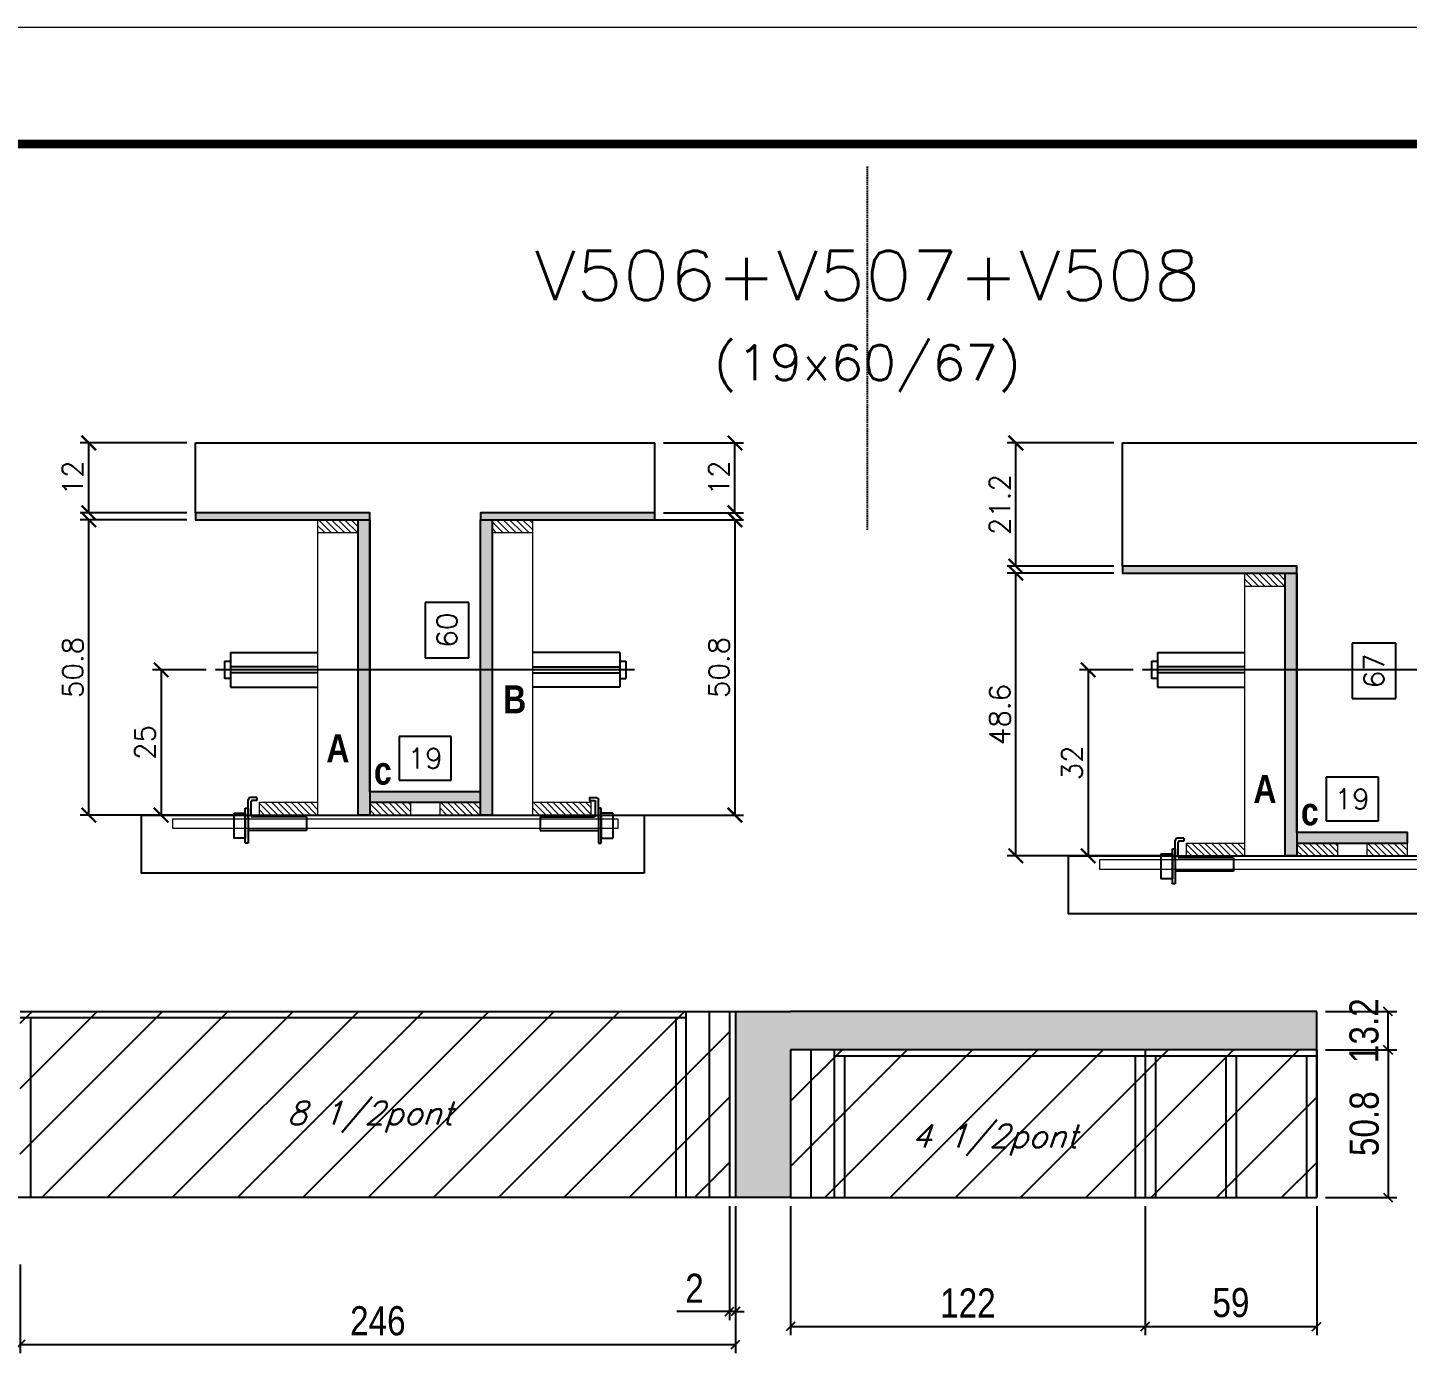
# Model space of a CAD drawing. Extents: x -21493 to -15213, y -12134 to 11887.
# Drawn here: x -19393 to -18918.3, y 7982.4 to 8441.5 of the extents above; entities that cross this region are included whole.
import ezdxf
from ezdxf.enums import TextEntityAlignment as Align

# ---------------------------------------------------------------- set-up
doc = ezdxf.new("R2010")
doc.units = 0
doc.linetypes.add('DASHED', pattern=[0.75, 0.5, -0.25])
doc.linetypes.add('HIDDEN', pattern=[0.375, 0.25, -0.125])
for name, color, linetype in [('barrote', 251, 'Continuous'), ('COTA', 241, 'Continuous'), ('Cota Seção (2x)', 4, 'Continuous'), ('detalhes', 4, 'Continuous'), ('Painéis', 200, 'Continuous'), ('presilha', 1, 'Continuous'), ('Reaproveitamento', 251, 'Continuous'), ('SARR_2.2x7', 40, 'Continuous'), ('SARR_3.5x7', 81, 'Continuous'), ('TENSOR', 3, 'Continuous'), ('texto', 7, 'Continuous'), ('Texto de Titulo', 7, 'Continuous'), ('Texto Qtd Sarr', 242, 'Continuous')]:
    doc.layers.add(name, color=color, linetype=linetype)
for name, color, linetype, lineweight in [('CONCRETO', 251, 'Continuous', 25), ('Folhas', 255, 'Continuous', 9), ('Hachura', 251, 'Continuous', 9), ('Madeira', 126, 'Continuous', 18), ('SARRAFO DE PRESSAO', 251, 'DASHED', 9), ('SCO-___-LAJ', 2, 'Continuous', 0), ('Texto Seção', 7, 'Continuous', 15)]:
    doc.layers.add(name, color=color, linetype=linetype, lineweight=lineweight)
doc.styles.add('COTA TECNICA', font='techl___.ttf', dxfattribs={"height": 10})
doc.styles.add('Romans', font='romans.shx')
doc.styles.add('TECNICA', font='techb___.ttf', dxfattribs={"height": 10})
doc.dimstyles.new('Cota Seção (2x)', dxfattribs={"dimtxt": 7, "dimasz": 5, "dimexe": 3, "dimexo": 3, "dimgap": 2, "dimtad": 3, "dimdec": 1, "dimlfac": 0.5, "dimzin": 12, "dimdsep": 46, "dimtxsty": 'Romans', "dimblk": 'ARCHTICK', "dimcen": 0, "dimclrd": 4, "dimclre": 4, "dimclrt": 1, "dimadec": 1, "dimazin": 3, "dimtfac": 1, "dimtdec": 1, "dimtmove": 0, "dimatfit": 3, "dimldrblk": 'OBLIQUE', "dimfxl": 1, "dimtolj": 1, "dimtzin": 12, "dimarcsym": 0})
doc.dimstyles.new('Cota Seção interna', dxfattribs={"dimtxt": 7, "dimasz": 6, "dimexe": 0.18, "dimexo": 2, "dimgap": -4, "dimtad": 3, "dimdec": 1, "dimlfac": 0.5, "dimzin": 12, "dimdsep": 46, "dimtxsty": 'Romans', "dimblk": 'ARCHTICK', "dimcen": 0.09, "dimse1": 1, "dimse2": 1, "dimsd1": 1, "dimsd2": 1, "dimclrd": 180, "dimclre": 5, "dimclrt": 1, "dimadec": 0, "dimazin": 3, "dimtfac": 1, "dimtdec": 1, "dimtofl": 0, "dimtmove": 0, "dimatfit": 3, "dimldrblk": 'ARCHTICK', "dimfxl": 1, "dimtolj": 1, "dimtzin": 0, "dimarcsym": 0})
doc.dimstyles.new('PAINEL', dxfattribs={"dimtxt": 10, "dimasz": 3, "dimexe": 3, "dimexo": 3, "dimgap": 3, "dimtad": 1, "dimdec": 1, "dimzin": 12, "dimdsep": 46, "dimtxsty": 'COTA TECNICA', "dimblk1": 'OBLIQUE', "dimblk2": 'OBLIQUE', "dimsah": 1, "dimcen": 0.9, "dimclrd": 4, "dimclre": 4, "dimclrt": 240, "dimadec": 1, "dimazin": 3, "dimtfac": 1, "dimtdec": 1, "dimtmove": 0, "dimatfit": 3, "dimfxl": 1, "dimtolj": 1, "dimtzin": 12, "dimarcsym": 0})
pattern_1 = [(45, (-160480.614, -18263.237), (-11.2253202, 11.2253202), [])]

# ---------------------------------------------------------------- blocks, each defined once
blk = doc.blocks.new('titulo1')
at = {"layer": 'Defpoints', "color": 252, "linetype": 'HIDDEN', "ltscale": 2}
blk.add_line((0, 0), (0, 125), dxfattribs=at)
at = {"layer": 'Defpoints', "style": 'Romans', "oblique": 15}
blk.add_attdef('FOLHA', text='', height=10, dxfattribs=at).set_placement((0, 15.58), align=Align.MIDDLE_CENTER)
at = {"layer": 'Texto Qtd Sarr', "color": 3, "style": 'Romans', "oblique": 15}
for tag, height, p in [('TITULO', 17, (0, 71.45)), ('SEÇÃO', 12, (0, 41.55))]:
    blk.add_attdef(tag, text='', height=height, dxfattribs=at).set_placement(p, align=Align.MIDDLE_CENTER)
blk = doc.blocks.new('_ArchTick')
at = {"color": 0, "linetype": 'ByBlock', "const_width": 0.15}
blk.add_lwpolyline([(-0.5, -0.5), (0.5, 0.5)], dxfattribs=at)
blk = doc.blocks.new('*D1285')
at = {"layer": 'COTA', "color": 4, "lineweight": -2, "transparency": 16777216}
for p, q in [((-19338.27, 8272.23), (-19374.99, 8272.23)), ((-19371.99, 8170.63), (-19371.99, 8272.23)), ((-19320.67, 8170.63), (-19374.99, 8170.63))]:
    blk.add_line(p, q, dxfattribs=at)
at = {"layer": 'Defpoints', "color": 0, "transparency": 16777216}
for p in [(-19371.99, 8272.23), (-19335.27, 8272.23), (-19317.67, 8170.63)]:
    blk.add_point(p, dxfattribs=at)
at = {"layer": 'COTA', "color": 4, "lineweight": -2, "transparency": 16777216, "xscale": 5, "yscale": 5, "zscale": 5}
for p, rotation in [((-19371.99, 8272.23), 90), ((-19371.99, 8170.63), 270)]:
    blk.add_blockref('_ArchTick', p, dxfattribs=dict(at, rotation=rotation))
at = {"layer": 'COTA', "color": 1, "transparency": 16777216, "insert": (-19377.49, 8221.43), "char_height": 7, "attachment_point": 5, "rotation": 90, "style": 'Romans'}
blk.add_mtext('\\A1;50.8', dxfattribs=at)
blk = doc.blocks.new('_Oblique')
at = {"color": 0, "linetype": 'ByBlock', "lineweight": -2}
blk.add_line((-0.5, -0.5), (0.5, 0.5), dxfattribs=at)
blk = doc.blocks.new('*D1286')
at = {"layer": 'COTA', "color": 4, "lineweight": -2, "transparency": 16777216}
for p, q in [((-19338.27, 8298.63), (-19374.99, 8298.63)), ((-19371.99, 8274.63), (-19371.99, 8298.63)), ((-19338.27, 8274.63), (-19374.99, 8274.63))]:
    blk.add_line(p, q, dxfattribs=at)
at = {"layer": 'Defpoints', "color": 0, "transparency": 16777216}
for p in [(-19371.99, 8298.63), (-19335.27, 8298.63), (-19335.27, 8274.63)]:
    blk.add_point(p, dxfattribs=at)
at = {"layer": 'COTA', "color": 4, "lineweight": -2, "transparency": 16777216, "xscale": 5, "yscale": 5, "zscale": 5}
for p, rotation in [((-19371.99, 8298.63), 90), ((-19371.99, 8274.63), 270)]:
    blk.add_blockref('_ArchTick', p, dxfattribs=dict(at, rotation=rotation))
at = {"layer": 'COTA', "color": 1, "transparency": 16777216, "insert": (-19377.49, 8286.63), "char_height": 7, "attachment_point": 5, "rotation": 90, "style": 'Romans'}
blk.add_mtext('\\A1;12', dxfattribs=at)
blk = doc.blocks.new('*D1287')
at = {"layer": 'Cota Seção (2x)', "color": 180, "lineweight": -2, "transparency": 16777216}
for p, q in [((-19241.27, 8243.76), (-19256.27, 8243.76)), ((-19256.27, 8243.76), (-19256.27, 8224.76)), ((-19241.27, 8224.76), (-19241.27, 8243.76)), ((-19256.27, 8224.76), (-19241.27, 8224.76))]:
    blk.add_line(p, q, dxfattribs=at)
at = {"layer": 'Defpoints', "color": 0, "transparency": 16777216}
for p in [(-19275.27, 8298.63), (-19237.27, 8298.63), (-19275.27, 8178.63)]:
    blk.add_point(p, dxfattribs=at)
at = {"layer": 'Cota Seção (2x)', "color": 1, "transparency": 16777216, "insert": (-19248.77, 8234.26), "char_height": 7, "attachment_point": 5, "rotation": 90, "style": 'Romans'}
blk.add_mtext('\\A1;60', dxfattribs=at)
blk = doc.blocks.new('PRESILHA METÁLICA 1')
at = {"layer": 'presilha'}
for p, q in [((6, 15.5), (7.5, 15.5)), ((6, -2.5), (6, 15.5)), ((7.5, 10.64), (7.5, 19.86)), ((7.5, 15.5), (7.5, -2.5)), ((12, 21), (8.64, 21)), ((9, 11.57), (9, 18.93)), ((12, 19.5), (9.57, 19.5)), ((12, 21), (12, 19.5)), ((0, 13), (6, 13)), ((0, 13), (0, 0)), ((6, 13), (6, 0)), ((37.5, 11), (9.57, 11)), ((37.5, 11), (37.5, 4.1)), ((6, 0), (0, 0)), ((37.5, 4.1), (7.5, 4.1)), ((7.5, -2.5), (6, -2.5))]:
    blk.add_line(p, q, dxfattribs=at)
for centre, radius, start, end in [((8.64, 19.86), 1.14, 90, 180), ((9.57, 18.93), 0.57, 90, 180), ((9.57, 11.57), 0.57, 180, 270)]:
    blk.add_arc(centre, radius, start, end, dxfattribs=at)
blk = doc.blocks.new('*D1288')
at = {"layer": 'Cota Seção (2x)', "color": 180, "lineweight": -2, "transparency": 16777216}
for p, q in [((-19247.27, 8197.63), (-19265.27, 8197.63)), ((-19265.27, 8197.63), (-19265.27, 8182.63)), ((-19247.27, 8182.63), (-19247.27, 8197.63)), ((-19265.27, 8182.63), (-19247.27, 8182.63))]:
    blk.add_line(p, q, dxfattribs=at)
at = {"layer": 'Defpoints', "color": 0, "transparency": 16777216}
for p in [(-19275.27, 8178.63), (-19275.27, 8170.63), (-19237.27, 8170.63)]:
    blk.add_point(p, dxfattribs=at)
at = {"layer": 'Cota Seção (2x)', "color": 1, "transparency": 16777216, "insert": (-19256.27, 8190.13), "char_height": 7, "attachment_point": 5, "style": 'Romans'}
blk.add_mtext('\\A1;19', dxfattribs=at)
blk = doc.blocks.new('*D1289')
at = {"layer": 'COTA', "color": 4, "lineweight": -2, "transparency": 16777216}
for p, q in [((-19216.27, 8272.23), (-19146.7, 8272.23)), ((-19149.7, 8272.23), (-19149.7, 8170.63)), ((-19216.27, 8170.63), (-19146.7, 8170.63))]:
    blk.add_line(p, q, dxfattribs=at)
at = {"layer": 'Defpoints', "color": 0, "transparency": 16777216}
for p in [(-19219.27, 8272.23), (-19219.27, 8170.63), (-19149.7, 8170.63)]:
    blk.add_point(p, dxfattribs=at)
at = {"layer": 'COTA', "color": 4, "lineweight": -2, "transparency": 16777216, "xscale": 5, "yscale": 5, "zscale": 5}
for p, rotation in [((-19149.7, 8272.23), 90), ((-19149.7, 8170.63), 270)]:
    blk.add_blockref('_ArchTick', p, dxfattribs=dict(at, rotation=rotation))
at = {"layer": 'COTA', "color": 1, "transparency": 16777216, "insert": (-19155.2, 8221.43), "char_height": 7, "attachment_point": 5, "rotation": 90, "style": 'Romans'}
blk.add_mtext('\\A1;50.8', dxfattribs=at)
blk = doc.blocks.new('*D1290')
at = {"layer": 'COTA', "color": 4, "lineweight": -2, "transparency": 16777216}
for p, q in [((-19331.57, 8220.6), (-19350.13, 8220.6)), ((-19347.13, 8220.6), (-19347.13, 8170.63)), ((-19331.57, 8170.63), (-19350.13, 8170.63))]:
    blk.add_line(p, q, dxfattribs=at)
at = {"layer": 'Defpoints', "color": 0, "transparency": 16777216}
for p in [(-19328.57, 8220.6), (-19347.13, 8170.63), (-19328.57, 8170.63)]:
    blk.add_point(p, dxfattribs=at)
at = {"layer": 'COTA', "color": 4, "lineweight": -2, "transparency": 16777216, "xscale": 5, "yscale": 5, "zscale": 5}
for p, rotation in [((-19347.13, 8220.6), 90), ((-19347.13, 8170.63), 270)]:
    blk.add_blockref('_ArchTick', p, dxfattribs=dict(at, rotation=rotation))
at = {"layer": 'COTA', "color": 1, "transparency": 16777216, "insert": (-19352.63, 8195.61), "char_height": 7, "attachment_point": 5, "rotation": 90, "style": 'Romans'}
blk.add_mtext('\\A1;25', dxfattribs=at)
blk = doc.blocks.new('*D1604')
at = {"layer": 'COTA', "color": 4, "lineweight": -2, "transparency": 16777216}
for p, q in [((-19174.27, 8298.63), (-19146.7, 8298.63)), ((-19149.7, 8274.63), (-19149.7, 8298.63)), ((-19174.27, 8274.63), (-19146.7, 8274.63))]:
    blk.add_line(p, q, dxfattribs=at)
at = {"layer": 'Defpoints', "color": 0, "transparency": 16777216}
for p in [(-19177.27, 8298.63), (-19149.7, 8298.63), (-19177.27, 8274.63)]:
    blk.add_point(p, dxfattribs=at)
at = {"layer": 'COTA', "color": 4, "lineweight": -2, "transparency": 16777216, "xscale": 5, "yscale": 5, "zscale": 5}
for p, rotation in [((-19149.7, 8298.63), 90), ((-19149.7, 8274.63), 270)]:
    blk.add_blockref('_ArchTick', p, dxfattribs=dict(at, rotation=rotation))
at = {"layer": 'COTA', "color": 1, "transparency": 16777216, "insert": (-19155.2, 8286.63), "char_height": 7, "attachment_point": 5, "rotation": 90, "style": 'Romans'}
blk.add_mtext('\\A1;12', dxfattribs=at)
blk = doc.blocks.new('*D1298')
at = {"layer": 'COTA', "color": 4, "linetype": 'ByBlock', "lineweight": -2, "transparency": 16777216}
for p, q in [((-19395.55, 8016.09), (-19395.55, 7985.54)), ((-19149.55, 8016.09), (-19149.55, 7985.54)), ((-19395.55, 7988.54), (-19149.55, 7988.54))]:
    blk.add_line(p, q, dxfattribs=at)
at = {"layer": 'Defpoints', "color": 0, "linetype": 'ByBlock', "transparency": 16777216}
for p in [(-19395.55, 8019.09), (-19149.55, 8019.09), (-19149.55, 7988.54)]:
    blk.add_point(p, dxfattribs=at)
at = {"layer": 'COTA', "color": 4, "linetype": 'ByBlock', "lineweight": -2, "transparency": 16777216, "xscale": 3, "yscale": 3, "zscale": 3, "rotation": 180}
blk.add_blockref('_Oblique', (-19395.55, 7988.54), dxfattribs=at)
at = {"layer": 'COTA', "color": 4, "linetype": 'ByBlock', "lineweight": -2, "transparency": 16777216, "xscale": 3, "yscale": 3, "zscale": 3}
blk.add_blockref('_Oblique', (-19149.55, 7988.54), dxfattribs=at)
at = {"layer": 'COTA', "color": 240, "linetype": 'ByBlock', "transparency": 16777216, "insert": (-19272.55, 7996.64), "char_height": 10, "attachment_point": 5, "style": 'COTA TECNICA'}
blk.add_mtext('\\A1;246', dxfattribs=at)
blk = doc.blocks.new('*D1299')
at = {"layer": 'COTA', "color": 4, "linetype": 'ByBlock', "lineweight": -2, "transparency": 16777216}
for p, q in [((-19130.55, 8036.09), (-19130.55, 7991.76)), ((-19008.55, 8036.09), (-19008.55, 7991.76)), ((-19130.55, 7994.76), (-19008.55, 7994.76))]:
    blk.add_line(p, q, dxfattribs=at)
at = {"layer": 'Defpoints', "color": 0, "linetype": 'ByBlock', "transparency": 16777216}
for p in [(-19130.55, 8039.09), (-19008.55, 8039.09), (-19008.55, 7994.76)]:
    blk.add_point(p, dxfattribs=at)
at = {"layer": 'COTA', "color": 4, "linetype": 'ByBlock', "lineweight": -2, "transparency": 16777216, "xscale": 3, "yscale": 3, "zscale": 3, "rotation": 180}
blk.add_blockref('_Oblique', (-19130.55, 7994.76), dxfattribs=at)
at = {"layer": 'COTA', "color": 4, "linetype": 'ByBlock', "lineweight": -2, "transparency": 16777216, "xscale": 3, "yscale": 3, "zscale": 3}
blk.add_blockref('_Oblique', (-19008.55, 7994.76), dxfattribs=at)
at = {"layer": 'COTA', "color": 240, "linetype": 'ByBlock', "transparency": 16777216, "insert": (-19069.55, 8002.82), "char_height": 10, "attachment_point": 5, "style": 'COTA TECNICA'}
blk.add_mtext('\\A1;122', dxfattribs=at)
blk = doc.blocks.new('*D1300')
at = {"layer": 'COTA', "color": 4, "linetype": 'ByBlock', "lineweight": -2, "transparency": 16777216}
for p, q in [((-19008.55, 8036.09), (-19008.55, 7991.76)), ((-18949.55, 8036.09), (-18949.55, 7991.76)), ((-19008.55, 7994.76), (-18949.55, 7994.76))]:
    blk.add_line(p, q, dxfattribs=at)
at = {"layer": 'Defpoints', "color": 0, "linetype": 'ByBlock', "transparency": 16777216}
for p in [(-19008.55, 8039.09), (-18949.55, 8039.09), (-18949.55, 7994.76)]:
    blk.add_point(p, dxfattribs=at)
at = {"layer": 'COTA', "color": 4, "linetype": 'ByBlock', "lineweight": -2, "transparency": 16777216, "xscale": 3, "yscale": 3, "zscale": 3, "rotation": 180}
blk.add_blockref('_Oblique', (-19008.55, 7994.76), dxfattribs=at)
at = {"layer": 'COTA', "color": 4, "linetype": 'ByBlock', "lineweight": -2, "transparency": 16777216, "xscale": 3, "yscale": 3, "zscale": 3}
blk.add_blockref('_Oblique', (-18949.55, 7994.76), dxfattribs=at)
at = {"layer": 'COTA', "color": 240, "linetype": 'ByBlock', "transparency": 16777216, "insert": (-18979.05, 8002.9), "char_height": 10, "attachment_point": 5, "style": 'COTA TECNICA'}
blk.add_mtext('\\A1;59', dxfattribs=at)
blk = doc.blocks.new('*D1301')
at = {"layer": 'COTA', "color": 4, "lineweight": -2, "transparency": 16777216}
for p, q in [((-18946.55, 8089.89), (-18922.01, 8089.89)), ((-18925.01, 8089.89), (-18925.01, 8039.09)), ((-18946.55, 8039.09), (-18922.01, 8039.09))]:
    blk.add_line(p, q, dxfattribs=at)
at = {"layer": 'Defpoints', "color": 0, "transparency": 16777216}
for p in [(-18949.55, 8089.89), (-18949.55, 8039.09), (-18925.01, 8039.09)]:
    blk.add_point(p, dxfattribs=at)
at = {"layer": 'COTA', "color": 4, "lineweight": -2, "transparency": 16777216, "xscale": 3, "yscale": 3, "zscale": 3}
for p, rotation in [((-18925.01, 8089.89), 90), ((-18925.01, 8039.09), 270)]:
    blk.add_blockref('_Oblique', p, dxfattribs=dict(at, rotation=rotation))
at = {"layer": 'COTA', "color": 240, "transparency": 16777216, "insert": (-18933.14, 8064.49), "char_height": 10, "attachment_point": 5, "rotation": 90, "style": 'COTA TECNICA'}
blk.add_mtext('\\A1;50.8', dxfattribs=at)
blk = doc.blocks.new('*D1302')
at = {"layer": 'COTA', "color": 4, "lineweight": -2, "transparency": 16777216}
for p, q in [((-18946.55, 8103.09), (-18922.01, 8103.09)), ((-18925.01, 8089.89), (-18925.01, 8103.09)), ((-18946.55, 8089.89), (-18922.01, 8089.89))]:
    blk.add_line(p, q, dxfattribs=at)
at = {"layer": 'Defpoints', "color": 0, "transparency": 16777216}
for p in [(-18949.55, 8103.09), (-18925.01, 8103.09), (-18949.55, 8089.89)]:
    blk.add_point(p, dxfattribs=at)
at = {"layer": 'COTA', "color": 4, "lineweight": -2, "transparency": 16777216, "xscale": 3, "yscale": 3, "zscale": 3}
for p, rotation in [((-18925.01, 8103.09), 90), ((-18925.01, 8089.89), 270)]:
    blk.add_blockref('_Oblique', p, dxfattribs=dict(at, rotation=rotation))
at = {"layer": 'COTA', "color": 240, "transparency": 16777216, "insert": (-18933.23, 8096.49), "char_height": 10, "attachment_point": 5, "rotation": 90, "style": 'COTA TECNICA'}
blk.add_mtext('\\A1;13.2', dxfattribs=at)
blk = doc.blocks.new('*D1605')
at = {"layer": 'COTA', "color": 4, "lineweight": -2, "transparency": 16777216}
for p, q in [((-19151.55, 8036.09), (-19151.55, 7996.89)), ((-19149.55, 8036.09), (-19149.55, 7996.89)), ((-19151.55, 7999.89), (-19169.66, 7999.89)), ((-19149.55, 7999.89), (-19151.55, 7999.89)), ((-19149.55, 7999.89), (-19146.55, 7999.89))]:
    blk.add_line(p, q, dxfattribs=at)
at = {"layer": 'Defpoints', "color": 0, "transparency": 16777216}
for p in [(-19151.55, 8039.09), (-19149.55, 8039.09), (-19149.55, 7999.89)]:
    blk.add_point(p, dxfattribs=at)
at = {"layer": 'COTA', "color": 4, "lineweight": -2, "transparency": 16777216, "xscale": 3, "yscale": 3, "zscale": 3}
blk.add_blockref('_Oblique', (-19151.55, 7999.89), dxfattribs=at)
at = {"layer": 'COTA', "color": 4, "lineweight": -2, "transparency": 16777216, "xscale": 3, "yscale": 3, "zscale": 3, "rotation": 180}
blk.add_blockref('_Oblique', (-19149.55, 7999.89), dxfattribs=at)
at = {"layer": 'COTA', "color": 240, "transparency": 16777216, "insert": (-19163.6, 8007.89), "char_height": 10, "attachment_point": 5, "style": 'COTA TECNICA'}
blk.add_mtext('\\A1;2', dxfattribs=at)
blk = doc.blocks.new('*D1268')
at = {"layer": 'COTA', "color": 4, "lineweight": -2, "transparency": 16777216}
for p, q in [((-19019.34, 8253.83), (-19056.06, 8253.83)), ((-19053.06, 8156.63), (-19053.06, 8253.83)), ((-19001.74, 8156.63), (-19056.06, 8156.63))]:
    blk.add_line(p, q, dxfattribs=at)
at = {"layer": 'Defpoints', "color": 0, "transparency": 16777216}
for p in [(-19053.06, 8253.83), (-19016.34, 8253.83), (-18998.74, 8156.63)]:
    blk.add_point(p, dxfattribs=at)
at = {"layer": 'COTA', "color": 4, "lineweight": -2, "transparency": 16777216, "xscale": 5, "yscale": 5, "zscale": 5}
for p, rotation in [((-19053.06, 8253.83), 90), ((-19053.06, 8156.63), 270)]:
    blk.add_blockref('_ArchTick', p, dxfattribs=dict(at, rotation=rotation))
at = {"layer": 'COTA', "color": 1, "transparency": 16777216, "insert": (-19058.56, 8205.23), "char_height": 7, "attachment_point": 5, "rotation": 90, "style": 'Romans'}
blk.add_mtext('\\A1;48.6', dxfattribs=at)
blk = doc.blocks.new('*D1269')
at = {"layer": 'COTA', "color": 4, "lineweight": -2, "transparency": 16777216}
for p, q in [((-19019.34, 8298.63), (-19056.06, 8298.63)), ((-19053.06, 8256.23), (-19053.06, 8298.63)), ((-19019.34, 8256.23), (-19056.06, 8256.23))]:
    blk.add_line(p, q, dxfattribs=at)
at = {"layer": 'Defpoints', "color": 0, "transparency": 16777216}
for p in [(-19053.06, 8298.63), (-19016.34, 8298.63), (-19016.34, 8256.23)]:
    blk.add_point(p, dxfattribs=at)
at = {"layer": 'COTA', "color": 4, "lineweight": -2, "transparency": 16777216, "xscale": 5, "yscale": 5, "zscale": 5}
for p, rotation in [((-19053.06, 8298.63), 90), ((-19053.06, 8256.23), 270)]:
    blk.add_blockref('_ArchTick', p, dxfattribs=dict(at, rotation=rotation))
at = {"layer": 'COTA', "color": 1, "transparency": 16777216, "insert": (-19058.56, 8277.43), "char_height": 7, "attachment_point": 5, "rotation": 90, "style": 'Romans'}
blk.add_mtext('\\A1;21.2', dxfattribs=at)
blk = doc.blocks.new('*D1270')
at = {"layer": 'Cota Seção (2x)', "color": 180, "lineweight": -2, "transparency": 16777216}
for p, q in [((-18922.34, 8229.76), (-18937.34, 8229.76)), ((-18937.34, 8229.76), (-18937.34, 8210.76)), ((-18922.34, 8210.76), (-18922.34, 8229.76)), ((-18937.34, 8210.76), (-18922.34, 8210.76))]:
    blk.add_line(p, q, dxfattribs=at)
at = {"layer": 'Defpoints', "color": 0, "transparency": 16777216}
for p in [(-18956.34, 8298.63), (-18918.34, 8298.63), (-18956.34, 8164.63)]:
    blk.add_point(p, dxfattribs=at)
at = {"layer": 'Cota Seção (2x)', "color": 1, "transparency": 16777216, "insert": (-18929.84, 8220.26), "char_height": 7, "attachment_point": 5, "rotation": 90, "style": 'Romans'}
blk.add_mtext('\\A1;67', dxfattribs=at)
blk = doc.blocks.new('*D1274')
at = {"layer": 'Cota Seção (2x)', "color": 180, "lineweight": -2, "transparency": 16777216}
for p, q in [((-18928.34, 8183.63), (-18946.34, 8183.63)), ((-18946.34, 8183.63), (-18946.34, 8168.63)), ((-18928.34, 8168.63), (-18928.34, 8183.63)), ((-18946.34, 8168.63), (-18928.34, 8168.63))]:
    blk.add_line(p, q, dxfattribs=at)
at = {"layer": 'Defpoints', "color": 0, "transparency": 16777216}
for p in [(-18956.34, 8164.63), (-18956.34, 8156.63), (-18918.34, 8156.63)]:
    blk.add_point(p, dxfattribs=at)
at = {"layer": 'Cota Seção (2x)', "color": 1, "transparency": 16777216, "insert": (-18937.34, 8176.13), "char_height": 7, "attachment_point": 5, "style": 'Romans'}
blk.add_mtext('\\A1;19', dxfattribs=at)
blk = doc.blocks.new('*D1276')
at = {"layer": 'COTA', "color": 4, "lineweight": -2, "transparency": 16777216}
for p, q in [((-19012.64, 8220.6), (-19031.2, 8220.6)), ((-19028.2, 8220.6), (-19028.2, 8156.63)), ((-19012.64, 8156.63), (-19031.2, 8156.63))]:
    blk.add_line(p, q, dxfattribs=at)
at = {"layer": 'Defpoints', "color": 0, "transparency": 16777216}
for p in [(-19009.64, 8220.6), (-19028.2, 8156.63), (-19009.64, 8156.63)]:
    blk.add_point(p, dxfattribs=at)
at = {"layer": 'COTA', "color": 4, "lineweight": -2, "transparency": 16777216, "xscale": 5, "yscale": 5, "zscale": 5}
for p, rotation in [((-19028.2, 8220.6), 90), ((-19028.2, 8156.63), 270)]:
    blk.add_blockref('_ArchTick', p, dxfattribs=dict(at, rotation=rotation))
at = {"layer": 'COTA', "color": 1, "transparency": 16777216, "insert": (-19033.7, 8188.61), "char_height": 7, "attachment_point": 5, "rotation": 90, "style": 'Romans'}
blk.add_mtext('\\A1;32', dxfattribs=at)
blk = doc.blocks.new('9999999999')
at = {"layer": 'Folhas'}
blk.add_lwpolyline([(98138.98, 34190.21), (99623.98, 34190.21), (99623.98, 35240.21), (98138.98, 35240.21)], close=True, dxfattribs=at)
at = {"layer": 'Folhas', "color": 30, "const_width": 3}
blk.add_lwpolyline([(98213.98, 34230.21), (99583.98, 34230.21), (99583.98, 35200.21), (98213.98, 35200.21)], close=True, dxfattribs=at)

msp = doc.modelspace()

# ---------------------------------------------------------------- hatches: boundary and pattern name
at = {"layer": 'COTA', "ltscale": 25}
h = msp.add_hatch(dxfattribs=at)
h.set_pattern_fill('AR-CONC', color=256, scale=0.03)
h.set_pattern_definition([(50, (-160449.515, -25154.6876), (5.46554007, -0.47817257), [0.5715, -6.2865]), (355, (-160449.515, -25154.6876), (-1.05730264, 5.73170536), [0.4572, -5.02921753]), (100.4514447, (-160449.0595, -25154.7274), (4.40823741, 5.25353256), [0.48570026, -5.34270734]), (46.1842, (-160449.515, -25153.1636), (8.13237123, -1.26126984), [0.85725, -9.42975]), (96.6355576, (-160448.837, -25153.269), (7.122124, 7.42278374), [0.7285507, -8.01406824]), (351.184151, (-160449.515, -25153.1636), (7.122124, 7.42278374), [0.685799, -7.54379196]), (21, (-160448.753, -25153.5446), (4.54843174, -3.06795595), [0.5715, -6.2865]), (326, (-160448.753, -25153.5446), (1.85406085, 5.52563898), [0.4572, -5.0292]), (71.451445, (-160448.374, -25153.8), (6.40249258, 2.45768307), [0.48570026, -5.34269813]), (37.5, (-160449.515, -25154.6876), (0.092658098, 2.536651166), [0, -4.96824, 0, -5.1054, 0, -5.04825]), (7.5, (-160449.515, -25154.6876), (2.004589875, 3.005417245), [0, -2.91084, 0, -4.85394, 0, -1.92405]), (327.5, (-160451.2142, -25154.6876), (4.067717855, -0.17186232), [0, -1.905, 0, -5.9436, 0, -7.8867]), (317.5, (-160451.9762, -25154.6876), (4.44387544, 0.76279473), [0, -2.4765, 0, -3.94716, 0, -5.6007])])
h.paths.add_polyline_path([(-19149.55, 8103.09), (-19149.55, 8039.09), (-19130.55, 8039.09), (-19130.55, 8089.89), (-18949.55, 8089.89), (-18949.55, 8103.09), (-19130.55, 8103.09)])
at = {"layer": 'Hachura'}
h = msp.add_hatch(color=256, dxfattribs=at)
h.dxf.hatch_style = 1
h.paths.add_polyline_path([(-19275.27, 8272.23), (-19275.27, 8274.63), (-19335.27, 8274.63), (-19335.27, 8272.23)])
h = msp.add_hatch(color=256, dxfattribs=at)
h.dxf.hatch_style = 1
h.paths.add_polyline_path([(-19177.27, 8272.23), (-19177.27, 8274.63), (-19237.27, 8274.63), (-19237.27, 8272.23)])
h = msp.add_hatch(dxfattribs=at)
h.set_pattern_fill('ANSI31', color=256, scale=0.5, angle=270, style=0)
h.set_pattern_definition([(315, (3634.5497, -35.416), (1.12253202, 1.12253202), [])])
h.paths.add_polyline_path([(-19279.27, 8267.83), (-19279.27, 8272.23), (-19293.27, 8272.23), (-19293.27, 8267.83)])
h = msp.add_hatch(color=256, dxfattribs=at)
h.dxf.hatch_style = 1
h.paths.add_polyline_path([(-19279.27, 8272.23), (-19275.27, 8272.23), (-19275.27, 8170.63), (-19279.27, 8170.63)])
h = msp.add_hatch(color=256, dxfattribs=at)
h.dxf.hatch_style = 1
h.paths.add_polyline_path([(-19237.27, 8272.23), (-19233.27, 8272.23), (-19233.27, 8170.63), (-19237.27, 8170.63)])
h = msp.add_hatch(dxfattribs=at)
h.set_pattern_fill('ANSI31', color=256, scale=0.5, angle=270, style=0)
h.set_pattern_definition([(315, (3574.5497, -35.416), (1.12253202, 1.12253202), [])])
h.paths.add_polyline_path([(-19219.27, 8267.83), (-19219.27, 8272.23), (-19233.27, 8272.23), (-19233.27, 8267.83)])
h = msp.add_hatch(color=256, dxfattribs=at)
h.dxf.hatch_style = 1
h.paths.add_polyline_path([(-18956.34, 8253.83), (-18956.34, 8256.23), (-19016.34, 8256.23), (-19016.34, 8253.83)])
h = msp.add_hatch(dxfattribs=at)
h.set_pattern_fill('ANSI31', color=256, scale=0.5, angle=270, style=0)
h.set_pattern_definition([(315, (3953.4806, -53.816), (1.12253202, 1.12253202), [])])
h.paths.add_polyline_path([(-18960.34, 8249.43), (-18960.34, 8253.83), (-18974.34, 8253.83), (-18974.34, 8249.43)])
h = msp.add_hatch(color=256, dxfattribs=at)
h.dxf.hatch_style = 1
h.paths.add_polyline_path([(-18960.34, 8253.83), (-18956.34, 8253.83), (-18956.34, 8156.63), (-18960.34, 8156.63)])
h = msp.add_hatch(dxfattribs=at)
h.set_pattern_fill('ANSI31', color=256, scale=0.5, angle=270, style=0)
h.set_pattern_definition([(315, (3634.5497, -59.016), (1.12253202, 1.12253202), [])])
h.paths.add_polyline_path([(-19313.27, 8170.63), (-19313.27, 8175.03), (-19293.27, 8175.03), (-19293.27, 8170.63)])
h = msp.add_hatch(color=256, dxfattribs=at)
h.dxf.hatch_style = 1
h.paths.add_polyline_path([(-19237.27, 8175.03), (-19237.27, 8178.63), (-19275.27, 8178.63), (-19275.27, 8175.03)])
h = msp.add_hatch(dxfattribs=at)
h.set_pattern_fill('ANSI31', color=256, scale=0.5, angle=270, style=0)
h.set_pattern_definition([(315, (3643.3497, -59.016), (1.12253202, 1.12253202), [])])
h.paths.add_polyline_path([(-19275.27, 8170.63), (-19275.27, 8175.03), (-19261.27, 8175.03), (-19261.27, 8170.63)])
h = msp.add_hatch(dxfattribs=at)
h.set_pattern_fill('ANSI31', color=256, scale=0.5, angle=270, style=0)
h.set_pattern_definition([(315, (3643.3518, -59.016), (1.12253202, 1.12253202), [])])
h.paths.add_polyline_path([(-19237.27, 8170.63), (-19237.27, 8175.03), (-19251.27, 8175.03), (-19251.27, 8170.63)])
h = msp.add_hatch(dxfattribs=at)
h.set_pattern_fill('ANSI31', color=256, scale=0.5, angle=270, style=0)
h.set_pattern_definition([(315, (3540.5497, -59.016), (1.12253202, 1.12253202), [])])
h.paths.add_polyline_path([(-19219.27, 8170.63), (-19219.27, 8175.03), (-19199.27, 8175.03), (-19199.27, 8170.63)])
h = msp.add_hatch(dxfattribs=at)
h.set_pattern_fill('ANSI31', color=256, scale=0.5, angle=270, style=0)
h.set_pattern_definition([(315, (3953.4806, -73.016), (1.12253202, 1.12253202), [])])
h.paths.add_polyline_path([(-18994.34, 8156.63), (-18994.34, 8161.03), (-18974.34, 8161.03), (-18974.34, 8156.63)])
h = msp.add_hatch(color=256, dxfattribs=at)
h.dxf.hatch_style = 1
h.paths.add_polyline_path([(-18918.34, 8161.03), (-18918.34, 8164.63), (-18956.34, 8164.63), (-18956.34, 8161.03)])
h = msp.add_hatch(dxfattribs=at)
h.set_pattern_fill('ANSI31', color=256, scale=0.5, angle=270, style=0)
h.set_pattern_definition([(315, (3962.2806, -73.016), (1.12253202, 1.12253202), [])])
h.paths.add_polyline_path([(-18956.34, 8156.63), (-18956.34, 8161.03), (-18942.34, 8161.03), (-18942.34, 8156.63)])
h = msp.add_hatch(dxfattribs=at)
h.set_pattern_fill('ANSI31', color=256, scale=0.5, angle=270, style=0)
h.set_pattern_definition([(315, (3962.2826, -73.016), (1.12253202, 1.12253202), [])])
h.paths.add_polyline_path([(-18918.34, 8156.63), (-18918.34, 8161.03), (-18932.34, 8161.03), (-18932.34, 8156.63)])
at = {"layer": 'Reaproveitamento', "ltscale": 25}
h = msp.add_hatch(dxfattribs=at)
h.set_pattern_fill('ANSI31', color=256, scale=5)
h.set_pattern_definition(pattern_1)
h.paths.add_polyline_path([(-19151.55, 8103.09), (-19395.55, 8103.09), (-19395.55, 8059.09), (-19395.55, 8039.09), (-19151.55, 8039.09)])
h.paths.add_polyline_path([(-19311.63, 8058.84), (-19244.01, 8058.84), (-19238.51, 8074.81), (-19306.13, 8074.81)], flags=24)
h = msp.add_hatch(dxfattribs=at)
h.set_pattern_fill('ANSI31', color=256, scale=5)
h.set_pattern_definition(pattern_1)
h.paths.add_polyline_path([(-19008.55, 8089.89), (-19130.55, 8089.89), (-19130.55, 8039.09), (-19008.55, 8039.09)])
h.paths.add_polyline_path([(-19111.13, 8050.94), (-19043.52, 8050.94), (-19038.02, 8066.91), (-19105.64, 8066.91)], flags=24)
h = msp.add_hatch(dxfattribs=at)
h.set_pattern_fill('ANSI31', color=256, scale=5)
h.set_pattern_definition(pattern_1)
h.paths.add_polyline_path([(-18949.55, 8089.89), (-19008.55, 8089.89), (-19008.55, 8039.09), (-18949.55, 8039.09)])

# ---------------------------------------------------------------- linework, layer by layer
at = {"ltscale": 3}
for p, q in [((-19325.27, 8223.6), (-19325.27, 8217.6)), ((-19325.27, 8223.6), (-19323.27, 8223.6)), ((-19323.27, 8226.6), (-19323.27, 8214.6)), ((-19323.27, 8226.6), (-19293.27, 8226.6)), ((-19189.27, 8226.6), (-19219.27, 8226.6)), ((-19189.27, 8226.6), (-19189.27, 8214.6)), ((-19189.27, 8223.6), (-19187.27, 8223.6)), ((-19187.27, 8223.6), (-19187.27, 8217.6)), ((-19006.34, 8223.6), (-19006.34, 8217.6)), ((-19006.34, 8223.6), (-19004.34, 8223.6)), ((-19004.34, 8226.6), (-19004.34, 8214.6)), ((-19004.34, 8226.6), (-18974.34, 8226.6)), ((-19323.27, 8217.6), (-19325.27, 8217.6)), ((-19293.27, 8221.6), (-19323.27, 8221.6)), ((-19293.27, 8219.6), (-19323.27, 8219.6)), ((-19219.27, 8221.6), (-19189.27, 8221.6)), ((-19219.27, 8219.6), (-19189.27, 8219.6)), ((-19189.27, 8217.6), (-19187.27, 8217.6)), ((-19004.34, 8217.6), (-19006.34, 8217.6)), ((-18974.34, 8221.6), (-19004.34, 8221.6)), ((-18974.34, 8219.6), (-19004.34, 8219.6)), ((-19323.27, 8214.6), (-19293.27, 8214.6)), ((-19189.27, 8214.6), (-19219.27, 8214.6)), ((-19004.34, 8214.6), (-18974.34, 8214.6))]:
    msp.add_line(p, q, dxfattribs=at)
at = {"layer": 'barrote'}
for points in [[(-19180.91, 8150.63), (-19353.87, 8150.63), (-19353.87, 8170.63), (-19180.91, 8170.63)], [(-18861.98, 8136.63), (-19034.94, 8136.63), (-19034.94, 8156.63), (-18861.98, 8156.63)]]:
    msp.add_lwpolyline(points, close=True, dxfattribs=at)
at = {"layer": 'CONCRETO'}
for p, q in [((-19335.27, 8274.63), (-19335.27, 8298.63)), ((-19335.27, 8298.63), (-19275.27, 8298.63)), ((-19275.27, 8298.63), (-19275.27, 8298.63)), ((-19275.27, 8298.63), (-19177.27, 8298.63)), ((-19177.27, 8274.63), (-19177.27, 8298.63)), ((-19016.34, 8256.23), (-19016.34, 8298.63)), ((-19016.34, 8298.63), (-18956.34, 8298.63)), ((-18956.34, 8298.63), (-18956.34, 8298.63)), ((-18956.34, 8298.63), (-18858.34, 8298.63)), ((-19275.27, 8274.63), (-19335.27, 8274.63)), ((-19275.27, 8178.63), (-19275.27, 8274.63)), ((-18956.34, 8256.23), (-19016.34, 8256.23)), ((-18956.34, 8164.63), (-18956.34, 8256.23)), ((-19237.27, 8178.63), (-19275.27, 8178.63)), ((-19237.27, 8175.03), (-19237.27, 8178.63)), ((-19237.27, 8175.03), (-19237.27, 8175.03)), ((-18918.34, 8164.63), (-18956.34, 8164.63)), ((-18918.34, 8161.03), (-18918.34, 8164.63)), ((-18918.34, 8161.03), (-18918.34, 8161.03))]:
    msp.add_line(p, q, dxfattribs=at)
at = {"layer": 'COTA', "linetype": 'ByBlock'}
for p, q in [((-19149.55, 8103.09), (-19130.55, 8103.09)), ((-18949.55, 8103.09), (-19130.55, 8103.09)), ((-18949.55, 8089.89), (-18949.55, 8103.09)), ((-19130.55, 8039.09), (-19149.55, 8039.09))]:
    msp.add_line(p, q, dxfattribs=at)
at = {"layer": 'Madeira'}
for points in [[(-19279.27, 8267.83), (-19279.27, 8272.23), (-19293.27, 8272.23), (-19293.27, 8267.83)], [(-19279.27, 8272.23), (-19293.27, 8272.23), (-19293.27, 8170.63), (-19279.27, 8170.63)], [(-19219.27, 8267.83), (-19219.27, 8272.23), (-19233.27, 8272.23), (-19233.27, 8267.83)], [(-19219.27, 8272.23), (-19233.27, 8272.23), (-19233.27, 8170.63), (-19219.27, 8170.63)], [(-18960.34, 8249.43), (-18960.34, 8253.83), (-18974.34, 8253.83), (-18974.34, 8249.43)], [(-18960.34, 8253.83), (-18974.34, 8253.83), (-18974.34, 8156.63), (-18960.34, 8156.63)], [(-19313.27, 8170.63), (-19313.27, 8175.03), (-19293.27, 8175.03), (-19293.27, 8170.63)], [(-19275.27, 8170.63), (-19275.27, 8175.03), (-19261.27, 8175.03), (-19261.27, 8170.63)], [(-19237.27, 8170.63), (-19237.27, 8175.03), (-19251.27, 8175.03), (-19251.27, 8170.63)], [(-19219.27, 8170.63), (-19219.27, 8175.03), (-19199.27, 8175.03), (-19199.27, 8170.63)], [(-18994.34, 8156.63), (-18994.34, 8161.03), (-18974.34, 8161.03), (-18974.34, 8156.63)], [(-18956.34, 8156.63), (-18956.34, 8161.03), (-18942.34, 8161.03), (-18942.34, 8156.63)], [(-18918.34, 8156.63), (-18918.34, 8161.03), (-18932.34, 8161.03), (-18932.34, 8156.63)]]:
    msp.add_lwpolyline(points, close=True, dxfattribs=at)
at = {"layer": 'Painéis', "linetype": 'ByBlock'}
for p, q in [((-19395.55, 8103.09), (-19149.55, 8103.09)), ((-19151.55, 8103.09), (-19151.55, 8039.09)), ((-19149.55, 8103.09), (-19149.55, 8039.09)), ((-19130.55, 8089.89), (-19130.55, 8039.09)), ((-18949.55, 8089.89), (-19130.55, 8089.89)), ((-19008.55, 8089.89), (-19008.55, 8039.09)), ((-18949.55, 8039.09), (-18949.55, 8089.89)), ((-19149.55, 8039.09), (-19395.55, 8039.09)), ((-19130.55, 8039.09), (-19008.55, 8039.09))]:
    msp.add_line(p, q, dxfattribs=at)
at = {"layer": 'Painéis'}
for p, q in [((-19149.55, 8039.09), (-19663.55, 8039.09)), ((-19008.55, 8039.09), (-18949.55, 8039.09))]:
    msp.add_line(p, q, dxfattribs=at)
for points in [[(-19275.27, 8272.23), (-19275.27, 8274.63), (-19335.27, 8274.63), (-19335.27, 8272.23)], [(-19177.27, 8272.23), (-19177.27, 8274.63), (-19237.27, 8274.63), (-19237.27, 8272.23)], [(-19279.27, 8272.23), (-19275.27, 8272.23), (-19275.27, 8170.63), (-19279.27, 8170.63)], [(-19237.27, 8272.23), (-19233.27, 8272.23), (-19233.27, 8170.63), (-19237.27, 8170.63)], [(-18956.34, 8253.83), (-18956.34, 8256.23), (-19016.34, 8256.23), (-19016.34, 8253.83)], [(-18960.34, 8253.83), (-18956.34, 8253.83), (-18956.34, 8156.63), (-18960.34, 8156.63)], [(-19237.27, 8175.03), (-19237.27, 8178.63), (-19275.27, 8178.63), (-19275.27, 8175.03)], [(-18918.34, 8161.03), (-18918.34, 8164.63), (-18956.34, 8164.63), (-18956.34, 8161.03)]]:
    msp.add_lwpolyline(points, close=True, dxfattribs=at)
at = {"layer": 'SARR_2.2x7', "linetype": 'Continuous'}
for p, q in [((-19166.55, 8100.89), (-19395.55, 8100.89)), ((-19158.55, 8103.09), (-19158.55, 8039.09)), ((-19123.55, 8089.89), (-19123.55, 8039.09)), ((-19008.55, 8087.69), (-19115.55, 8087.69)), ((-18949.55, 8087.69), (-19008.55, 8087.69))]:
    msp.add_line(p, q, dxfattribs=at)
at = {"layer": 'SARR_3.5x7'}
for p, q in [((-19392.05, 8100.89), (-19392.05, 8039.09)), ((-19170.05, 8100.89), (-19170.05, 8039.09)), ((-19166.55, 8103.09), (-19166.55, 8039.09)), ((-19115.55, 8089.89), (-19115.55, 8039.09)), ((-18949.55, 8089.89), (-18949.55, 8039.09)), ((-19112.05, 8087.69), (-19112.05, 8039.09)), ((-19012.05, 8087.7), (-19012.05, 8039.09)), ((-19005.05, 8087.7), (-19005.05, 8039.09)), ((-18980.8, 8087.7), (-18980.8, 8039.09)), ((-18977.3, 8087.7), (-18977.3, 8039.09)), ((-18953.05, 8087.7), (-18953.05, 8039.09))]:
    msp.add_line(p, q, dxfattribs=at)
at = {"layer": 'SCO-___-LAJ', "color": 1}
for points in [[(-19189.91, 8169.29), (-19343.21, 8169.29), (-19343.21, 8166.09), (-19189.91, 8166.09)], [(-18870.98, 8155.29), (-19024.28, 8155.29), (-19024.28, 8152.09), (-18870.98, 8152.09)]]:
    msp.add_lwpolyline(points, close=True, dxfattribs=at)
at = {"layer": 'TENSOR', "linetype": 'HIDDEN', "ltscale": 0.5}
for p, q in [((-19184.27, 8220.6), (-19328.57, 8220.6)), ((-18865.34, 8220.6), (-19009.64, 8220.6))]:
    msp.add_line(p, q, dxfattribs=at)

# ---------------------------------------------------------------- block references
at = {"layer": 'presilha', "yscale": 0.6666666666666666, "zscale": 0.6666666666666666}
for p, xscale in [((-19322.14, 8162.66), 0.6666666666666666), ((-19191.69, 8162.66), -0.6666666666666666), ((-19003.21, 8148.66), 0.6666666666666666)]:
    msp.add_blockref('PRESILHA METÁLICA 1', p, dxfattribs=dict(at, xscale=xscale))
at = {"layer": 'SARRAFO DE PRESSAO', "color": 6, "linetype": 'ByBlock'}
msp.add_blockref('9999999999', (-118033.89, -26798.7), dxfattribs=at)
at = {"layer": 'Texto Seção'}
ref = msp.add_blockref('titulo1', (-19104.1, 8268.77), dxfattribs=at)
ref.add_attrib('TITULO', 'V506+V507+V508', dxfattribs={"layer": 'Texto de Titulo', "color": 7, "height": 17, "style": 'Romans', "width": 1.1}).set_placement((-19104.1, 8356.27), align=Align.MIDDLE_CENTER)
ref.add_attrib('SEÇÃO', '(19x60/67)', dxfattribs={"layer": 'Texto de Titulo', "color": 7, "height": 12, "style": 'Romans', "width": 1.1}).set_placement((-19104.1, 8326.27), align=Align.MIDDLE_CENTER)

# ---------------------------------------------------------------- texts
at = {"layer": 'detalhes', "style": 'TECNICA'}
for s, p in [('B', (-19229.44, 8205.66)), ('A', (-19290.27, 8188.82)), ('c', (-19273.89, 8181.12)), ('A', (-18971.34, 8174.82)), ('c', (-18954.96, 8167.12))]:
    msp.add_text(s, height=9.6, dxfattribs=at).set_placement(p)
at = {"layer": 'texto', "color": 2, "char_height": 8, "attachment_point": 5, "style": 'Romans'}
for s, insert in [('{\\Q19;\\C256;8 1/2pont}', (-19275.26, 8066.83)), ('{\\Q19;\\C256;4 1/2pont}', (-19060.34, 8058.92))]:
    msp.add_mtext(s, dxfattribs=dict(at, insert=insert))

# ---------------------------------------------------------------- dimensions: what is measured, and where the dimension line sits
at = {"layer": 'COTA'}
for base, p1, p2, dimstyle, picture, middle in [((-19371.99, 8298.63), (-19335.27, 8274.63), (-19335.27, 8298.63), 'Cota Seção (2x)', '*D1286', (-19377.49, 8286.63)), ((-19149.7, 8298.63), (-19177.27, 8274.63), (-19177.27, 8298.63), 'Cota Seção (2x)', '*D1604', (-19155.2, 8286.63)), ((-19053.06, 8298.63), (-19016.34, 8256.23), (-19016.34, 8298.63), 'Cota Seção (2x)', '*D1269', (-19058.56, 8277.43)), ((-19371.99, 8272.23), (-19317.67, 8170.63), (-19335.27, 8272.23), 'Cota Seção (2x)', '*D1285', (-19377.49, 8221.43)), ((-19149.7, 8170.63), (-19219.27, 8272.23), (-19219.27, 8170.63), 'Cota Seção (2x)', '*D1289', (-19155.2, 8221.43)), ((-19053.06, 8253.83), (-18998.74, 8156.63), (-19016.34, 8253.83), 'Cota Seção (2x)', '*D1268', (-19058.56, 8205.23)), ((-19347.13, 8170.63), (-19328.57, 8220.6), (-19328.57, 8170.63), 'Cota Seção (2x)', '*D1290', (-19352.63, 8195.61)), ((-19028.2, 8156.63), (-19009.64, 8220.6), (-19009.64, 8156.63), 'Cota Seção (2x)', '*D1276', (-19033.7, 8188.61)), ((-18925.01, 8039.09), (-18949.55, 8089.89), (-18949.55, 8039.09), 'PAINEL', '*D1301', (-18933.14, 8064.49))]:
    dim = msp.add_linear_dim(base=base, p1=p1, p2=p2, angle=90, dimstyle=dimstyle, dxfattribs=at)
    dim.commit()
    dim.dimension.update_dxf_attribs({"geometry": picture, "text_midpoint": middle})
dim = msp.add_linear_dim(base=(-18925.01, 8103.09), p1=(-18949.55, 8089.89), p2=(-18949.55, 8103.09), angle=90, dimstyle='PAINEL', dxfattribs=at)
dim.commit()
dim.dimension.update_dxf_attribs({"geometry": '*D1302', "text_midpoint": (-18925.01, 8096.49), "dimtype": 160})
dim = msp.add_linear_dim(base=(-19149.55, 7999.89), p1=(-19151.55, 8039.09), p2=(-19149.55, 8039.09), dimstyle='PAINEL', dxfattribs=at)
dim.commit()
dim.dimension.update_dxf_attribs({"geometry": '*D1605', "text_midpoint": (-19163.6, 7999.89), "dimtype": 160})
at = {"layer": 'COTA', "linetype": 'ByBlock'}
for base, p1, p2, picture, middle in [((-19008.55, 7994.76), (-19130.55, 8039.09), (-19008.55, 8039.09), '*D1299', (-19069.55, 8002.82)), ((-18949.55, 7994.76), (-19008.55, 8039.09), (-18949.55, 8039.09), '*D1300', (-18979.05, 8002.9)), ((-19149.55, 7988.54), (-19395.55, 8019.09), (-19149.55, 8019.09), '*D1298', (-19272.55, 7996.64))]:
    dim = msp.add_linear_dim(base=base, p1=p1, p2=p2, dimstyle='PAINEL', dxfattribs=at)
    dim.commit()
    dim.dimension.update_dxf_attribs({"geometry": picture, "text_midpoint": middle})
at = {"layer": 'Cota Seção (2x)'}
for base, p1, p2, angle, picture, middle in [((-19237.27, 8298.63), (-19275.27, 8178.63), (-19275.27, 8298.63), 90, '*D1287', (-19237.27, 8234.26)), ((-18918.34, 8298.63), (-18956.34, 8164.63), (-18956.34, 8298.63), 90, '*D1270', (-18918.34, 8220.26)), ((-19275.27, 8178.63), (-19237.27, 8170.63), (-19275.27, 8170.63), 180, '*D1288', (-19256.27, 8178.63)), ((-18956.34, 8164.63), (-18918.34, 8156.63), (-18956.34, 8156.63), 180, '*D1274', (-18937.34, 8164.63))]:
    dim = msp.add_linear_dim(base=base, p1=p1, p2=p2, angle=angle, dimstyle='Cota Seção interna', dxfattribs=at)
    dim.commit()
    dim.dimension.update_dxf_attribs({"geometry": picture, "text_midpoint": middle, "dimtype": 160})

doc.saveas('drawing.dxf')
